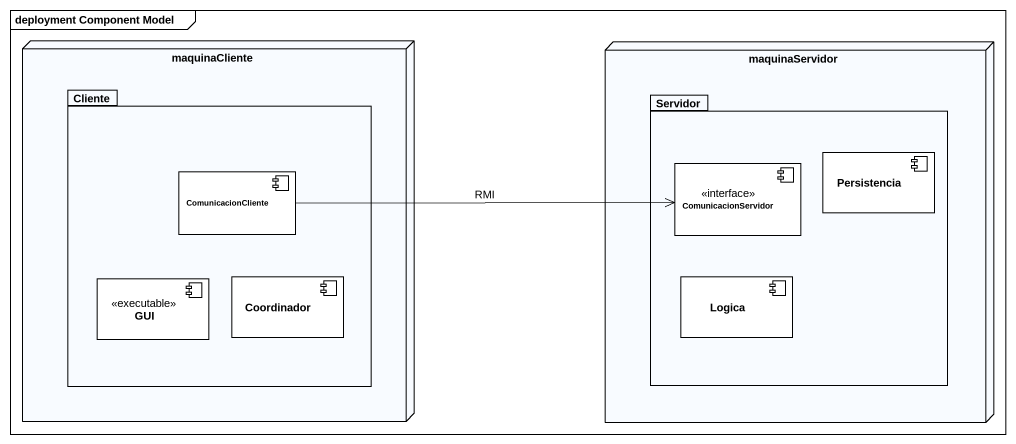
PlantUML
@startuml
mainframe deployment Component Model
node maquinaCliente {
  package Cliente {
    component ComunicacionCliente #FFFFFF
    component GUI <<executable>> #FFFFFF
    component Coordinador #FFFFFF
  }
}
node maquinaServidor {
  package Servidor {
    component Persistencia #FFFFFF
    component ComunicacionServidor <<interface>> #FFFFFF
    component Logica #FFFFFF
  }
}
ComunicacionCliente -right-> ComunicacionServidor : RMI
@enduml
